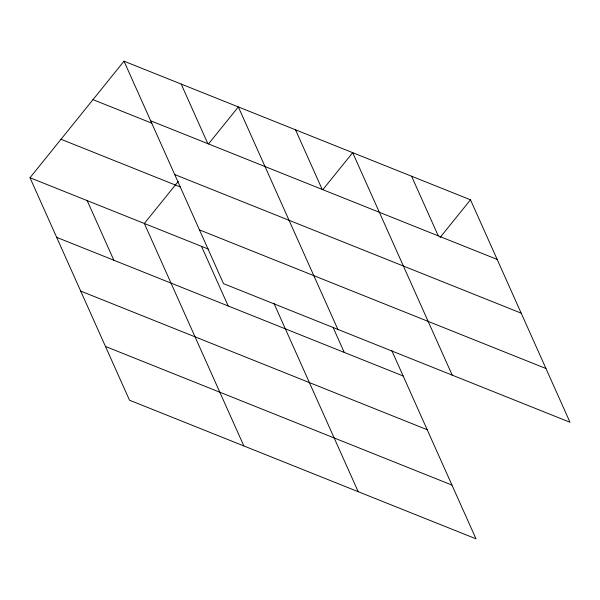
<?xml version="1.0" encoding="UTF-8"?>
<svg xmlns="http://www.w3.org/2000/svg" width="600" height="600" viewBox="0 0 600 600"><rect width="100%" height="100%" fill="white"/><g stroke="black" fill="none" stroke-linecap="round" stroke-linejoin="round"><path stroke-width="0.9" d="M391.725 350.423L475.995 538.815L129.51 400.2L30 177.735L124.005 61.185L470.49 199.8L570 422.265L223.515 283.65L124.005 61.185M178.267 181.41L144.337 223.478L243.855 445.942M208.493 143.94L238.343 106.927L337.853 329.392M322.83 189.683L352.68 152.67L452.197 375.135M440.055 237.54L470.49 199.8M150.675 120.802L497.153 259.418M92.985 99.645L151.882 123.21M174.712 174.54L521.197 313.163M61.02 139.275L180.555 187.095M199.478 229.905L545.963 368.528M30 177.735L208.44 249.12M56.67 237.353L403.155 375.975M80.707 291.09L427.192 429.713M105.472 346.462L451.957 485.077M411.585 176.235L438.255 235.853M295.515 129.803L322.178 189.42M333.202 327.705L344.25 352.41M181.17 84.052L207.84 143.678M273.923 303.293L358.192 491.685M201.51 246.353L228.18 305.97M87.172 200.603L113.843 260.228"/></g></svg>
